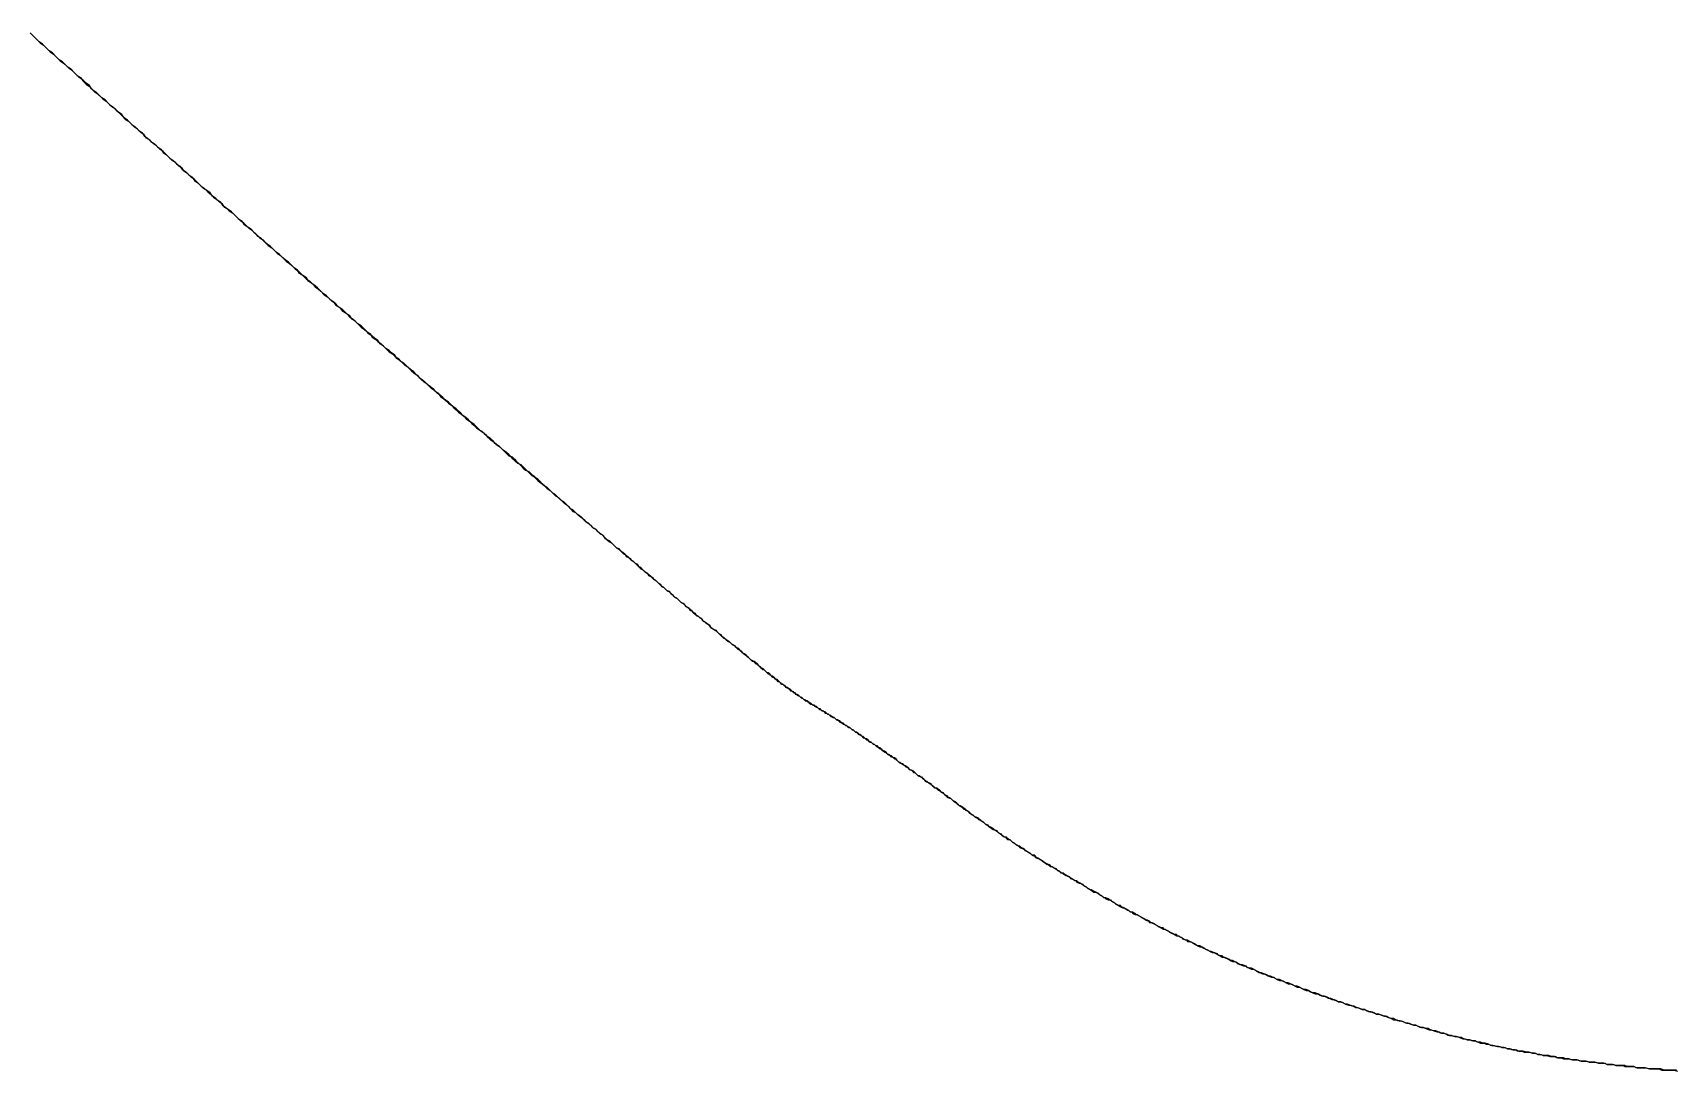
# Model space of a CAD drawing. Extents: x -0.7 to 36.3, y -28.5 to 29.4.
# Drawn here: x 19.3164 to 19.4633, y 19.4517 to 19.5445 of the extents above; entities that cross this region are included whole.
import ezdxf

# ---------------------------------------------------------------- set-up
doc = ezdxf.new("R2010")
doc.units = 0
doc.layers.add('VECTOR_ETCH', color=5, linetype='CONTINUOUS')

msp = doc.modelspace()

# ---------------------------------------------------------------- linework, layer by layer
at = {"layer": 'VECTOR_ETCH'}
for points in [[(19.3162, 19.5445, 0), (19.3165, 19.5442, 0), (19.3168, 19.5439, 0), (19.3171, 19.5436, 0), (19.3174, 19.5434, 0), (19.3177, 19.5431, 0), (19.318, 19.5428, 0), (19.3183, 19.5426, 0), (19.3186, 19.5423, 0), (19.3189, 19.542, 0), (19.3192, 19.5418, 0), (19.3195, 19.5415, 0), (19.3198, 19.5413, 0), (19.3201, 19.541, 0), (19.3204, 19.5407, 0), (19.3207, 19.5405, 0), (19.3209, 19.5402, 0), (19.3212, 19.5399, 0), (19.3215, 19.5397, 0), (19.3218, 19.5394, 0), (19.3221, 19.5392, 0), (19.3224, 19.5389, 0), (19.3227, 19.5386, 0), (19.323, 19.5384, 0), (19.3233, 19.5381, 0), (19.3236, 19.5379, 0), (19.3239, 19.5376, 0), (19.3241, 19.5374, 0), (19.3244, 19.5371, 0), (19.3247, 19.5368, 0), (19.325, 19.5366, 0), (19.3253, 19.5363, 0), (19.3256, 19.5361, 0), (19.3259, 19.5358, 0), (19.3262, 19.5356, 0), (19.3264, 19.5353, 0), (19.3267, 19.5351, 0), (19.327, 19.5348, 0), (19.3273, 19.5346, 0), (19.3276, 19.5343, 0), (19.3279, 19.5341, 0), (19.3281, 19.5338, 0), (19.3284, 19.5336, 0), (19.3287, 19.5333, 0), (19.329, 19.5331, 0), (19.3293, 19.5328, 0), (19.3296, 19.5326, 0), (19.3298, 19.5323, 0), (19.3301, 19.5321, 0), (19.3304, 19.5318, 0), (19.3307, 19.5316, 0), (19.3309, 19.5313, 0), (19.3312, 19.5311, 0), (19.3315, 19.5308, 0), (19.3318, 19.5306, 0), (19.3321, 19.5303, 0), (19.3323, 19.5301, 0), (19.3326, 19.5298, 0), (19.3329, 19.5296, 0), (19.3332, 19.5294, 0), (19.3334, 19.5291, 0), (19.3337, 19.5289, 0), (19.334, 19.5286, 0), (19.3343, 19.5284, 0), (19.3345, 19.5282, 0), (19.3348, 19.5279, 0), (19.3351, 19.5277, 0), (19.3353, 19.5274, 0), (19.3356, 19.5272, 0), (19.3359, 19.527, 0), (19.3362, 19.5267, 0), (19.3364, 19.5265, 0), (19.3367, 19.5262, 0), (19.337, 19.526, 0), (19.3372, 19.5258, 0), (19.3375, 19.5255, 0), (19.3378, 19.5253, 0), (19.338, 19.5251, 0), (19.3383, 19.5248, 0), (19.3386, 19.5246, 0), (19.3388, 19.5244, 0), (19.3391, 19.5241, 0), (19.3394, 19.5239, 0), (19.3396, 19.5237, 0), (19.3399, 19.5234, 0), (19.3402, 19.5232, 0), (19.3404, 19.523, 0), (19.3407, 19.5227, 0), (19.3409, 19.5225, 0), (19.3412, 19.5223, 0), (19.3415, 19.522, 0), (19.3417, 19.5218, 0), (19.342, 19.5216, 0), (19.3422, 19.5214, 0), (19.3425, 19.5211, 0), (19.3428, 19.5209, 0), (19.343, 19.5207, 0), (19.3433, 19.5205, 0), (19.3435, 19.5202, 0), (19.3438, 19.52, 0), (19.3441, 19.5198, 0), (19.3443, 19.5196, 0), (19.3446, 19.5193, 0), (19.3448, 19.5191, 0), (19.3451, 19.5189, 0), (19.3453, 19.5187, 0), (19.3456, 19.5184, 0), (19.3458, 19.5182, 0), (19.3461, 19.518, 0), (19.3463, 19.5178, 0), (19.3466, 19.5176, 0), (19.3468, 19.5173, 0), (19.3471, 19.5171, 0), (19.3473, 19.5169, 0), (19.3476, 19.5167, 0), (19.3478, 19.5165, 0), (19.3481, 19.5162, 0), (19.3483, 19.516, 0), (19.3486, 19.5158, 0), (19.3488, 19.5156, 0), (19.3491, 19.5154, 0), (19.3493, 19.5152, 0), (19.3496, 19.515, 0), (19.3498, 19.5148, 0), (19.3501, 19.5145, 0), (19.3503, 19.5143, 0), (19.3505, 19.5141, 0), (19.3508, 19.5139, 0), (19.351, 19.5137, 0), (19.3513, 19.5135, 0), (19.3515, 19.5133, 0), (19.3517, 19.5131, 0), (19.352, 19.5129, 0), (19.3522, 19.5127, 0), (19.3524, 19.5125, 0), (19.3527, 19.5123, 0), (19.3529, 19.512, 0), (19.3532, 19.5118, 0), (19.3534, 19.5116, 0), (19.3536, 19.5114, 0), (19.3539, 19.5112, 0), (19.3541, 19.511, 0), (19.3543, 19.5108, 0), (19.3545, 19.5106, 0), (19.3548, 19.5104, 0), (19.355, 19.5102, 0), (19.3552, 19.51, 0), (19.3555, 19.5098, 0), (19.3557, 19.5096, 0), (19.3559, 19.5094, 0), (19.3561, 19.5092, 0), (19.3564, 19.509, 0), (19.3566, 19.5089, 0), (19.3568, 19.5087, 0), (19.357, 19.5085, 0), (19.3573, 19.5083, 0), (19.3575, 19.5081, 0), (19.3577, 19.5079, 0), (19.3579, 19.5077, 0), (19.3582, 19.5075, 0), (19.3584, 19.5073, 0), (19.3586, 19.5071, 0), (19.3588, 19.5069, 0), (19.359, 19.5067, 0), (19.3593, 19.5066, 0), (19.3595, 19.5064, 0), (19.3597, 19.5062, 0), (19.3599, 19.506, 0), (19.3601, 19.5058, 0), (19.3603, 19.5056, 0), (19.3605, 19.5054, 0), (19.3608, 19.5053, 0), (19.361, 19.5051, 0), (19.3612, 19.5049, 0), (19.3614, 19.5047, 0), (19.3616, 19.5045, 0), (19.3618, 19.5043, 0), (19.362, 19.5042, 0), (19.3622, 19.504, 0), (19.3624, 19.5038, 0), (19.3627, 19.5036, 0), (19.3629, 19.5034, 0), (19.3631, 19.5033, 0), (19.3633, 19.5031, 0), (19.3635, 19.5029, 0), (19.3637, 19.5027, 0), (19.3639, 19.5026, 0), (19.3641, 19.5024, 0), (19.3643, 19.5022, 0), (19.3645, 19.502, 0), (19.3647, 19.5019, 0), (19.3649, 19.5017, 0), (19.3651, 19.5015, 0), (19.3653, 19.5014, 0), (19.3655, 19.5012, 0), (19.3657, 19.501, 0), (19.3659, 19.5008, 0), (19.3661, 19.5007, 0), (19.3663, 19.5005, 0), (19.3665, 19.5003, 0), (19.3667, 19.5002, 0), (19.3669, 19.5, 0), (19.3671, 19.4998, 0), (19.3673, 19.4997, 0), (19.3675, 19.4995, 0), (19.3676, 19.4993, 0), (19.3678, 19.4992, 0), (19.368, 19.499, 0), (19.3682, 19.4989, 0), (19.3684, 19.4987, 0), (19.3686, 19.4985, 0), (19.3688, 19.4984, 0), (19.369, 19.4982, 0), (19.3692, 19.4981, 0), (19.3694, 19.4979, 0), (19.3695, 19.4977, 0), (19.3697, 19.4976, 0), (19.3699, 19.4974, 0), (19.3701, 19.4973, 0), (19.3703, 19.4971, 0), (19.3705, 19.497, 0), (19.3706, 19.4968, 0), (19.3708, 19.4966, 0), (19.371, 19.4965, 0), (19.3712, 19.4963, 0), (19.3714, 19.4962, 0), (19.3715, 19.496, 0), (19.3717, 19.4959, 0), (19.3719, 19.4957, 0), (19.3721, 19.4956, 0), (19.3723, 19.4954, 0), (19.3724, 19.4953, 0), (19.3726, 19.4951, 0), (19.3728, 19.495, 0), (19.3729, 19.4949, 0), (19.3731, 19.4947, 0), (19.3733, 19.4946, 0), (19.3735, 19.4944, 0), (19.3736, 19.4943, 0), (19.3738, 19.4941, 0), (19.374, 19.494, 0), (19.3741, 19.4939, 0), (19.3743, 19.4937, 0), (19.3744, 19.4936, 0), (19.3746, 19.4935, 0), (19.3748, 19.4933, 0), (19.3749, 19.4932, 0), (19.3751, 19.4931, 0), (19.3752, 19.4929, 0), (19.3754, 19.4928, 0), (19.3755, 19.4927, 0), (19.3757, 19.4925, 0), (19.3759, 19.4924, 0), (19.376, 19.4923, 0), (19.3762, 19.4922, 0), (19.3763, 19.492, 0), (19.3765, 19.4919, 0), (19.3766, 19.4918, 0), (19.3767, 19.4917, 0), (19.3769, 19.4916, 0), (19.377, 19.4914, 0), (19.3772, 19.4913, 0), (19.3773, 19.4912, 0), (19.3775, 19.4911, 0), (19.3776, 19.491, 0), (19.3777, 19.4909, 0), (19.3779, 19.4907, 0), (19.378, 19.4906, 0), (19.3782, 19.4905, 0), (19.3783, 19.4904, 0), (19.3784, 19.4903, 0), (19.3786, 19.4902, 0), (19.3787, 19.4901, 0), (19.3788, 19.49, 0), (19.3789, 19.4899, 0), (19.3791, 19.4898, 0), (19.3792, 19.4897, 0), (19.3793, 19.4896, 0), (19.3795, 19.4895, 0), (19.3796, 19.4894, 0), (19.3797, 19.4893, 0), (19.3798, 19.4892, 0), (19.3799, 19.4891, 0), (19.3801, 19.489, 0), (19.3802, 19.4889, 0), (19.3803, 19.4888, 0), (19.3804, 19.4887, 0), (19.3805, 19.4886, 0), (19.3806, 19.4885, 0), (19.3808, 19.4884, 0), (19.3809, 19.4883, 0), (19.381, 19.4882, 0), (19.3811, 19.4881, 0), (19.3812, 19.4881, 0), (19.3813, 19.488, 0), (19.3814, 19.4879, 0), (19.3815, 19.4878, 0), (19.3816, 19.4877, 0), (19.3817, 19.4876, 0), (19.3818, 19.4876, 0), (19.3819, 19.4875, 0), (19.382, 19.4874, 0), (19.3821, 19.4873, 0), (19.3822, 19.4872, 0), (19.3823, 19.4872, 0), (19.3824, 19.4871, 0), (19.3825, 19.487, 0), (19.3826, 19.4869, 0), (19.3827, 19.4869, 0), (19.3828, 19.4868, 0), (19.3829, 19.4867, 0), (19.383, 19.4867, 0), (19.3831, 19.4866, 0), (19.3832, 19.4865, 0), (19.3832, 19.4865, 0), (19.3833, 19.4864, 0), (19.3834, 19.4863, 0), (19.3835, 19.4863, 0), (19.3836, 19.4862, 0), (19.3837, 19.4861, 0), (19.3837, 19.4861, 0), (19.3838, 19.486, 0), (19.3839, 19.486, 0), (19.384, 19.4859, 0), (19.3841, 19.4859, 0), (19.3841, 19.4858, 0), (19.3842, 19.4857, 0), (19.3843, 19.4857, 0), (19.3844, 19.4856, 0), (19.3844, 19.4856, 0), (19.3845, 19.4855, 0), (19.3846, 19.4855, 0), (19.3846, 19.4854, 0), (19.3847, 19.4854, 0), (19.3848, 19.4854, 0), (19.3848, 19.4853, 0), (19.3849, 19.4853, 0), (19.385, 19.4852, 0), (19.385, 19.4852, 0), (19.3851, 19.4851, 0), (19.3851, 19.4851, 0), (19.3852, 19.4851, 0), (19.3853, 19.485, 0), (19.3853, 19.485, 0), (19.3854, 19.4849, 0), (19.3854, 19.4849, 0), (19.3855, 19.4849, 0), (19.3855, 19.4848, 0), (19.3856, 19.4848, 0), (19.3856, 19.4848, 0), (19.3857, 19.4848, 0), (19.3857, 19.4847, 0), (19.3858, 19.4847, 0), (19.3858, 19.4847, 0), (19.3859, 19.4846, 0), (19.386, 19.4845, 0), (19.3861, 19.4845, 0), (19.3862, 19.4844, 0), (19.3863, 19.4844, 0), (19.3864, 19.4843, 0), (19.3865, 19.4843, 0), (19.3866, 19.4842, 0), (19.3867, 19.4841, 0), (19.3868, 19.4841, 0), (19.3869, 19.484, 0), (19.3869, 19.484, 0), (19.387, 19.4839, 0), (19.3871, 19.4839, 0), (19.3872, 19.4838, 0), (19.3873, 19.4837, 0), (19.3874, 19.4837, 0), (19.3875, 19.4836, 0), (19.3876, 19.4836, 0), (19.3877, 19.4835, 0), (19.3878, 19.4834, 0), (19.3879, 19.4834, 0), (19.388, 19.4833, 0), (19.3881, 19.4833, 0), (19.3882, 19.4832, 0), (19.3883, 19.4831, 0), (19.3884, 19.4831, 0), (19.3885, 19.483, 0), (19.3886, 19.4829, 0), (19.3887, 19.4829, 0), (19.3888, 19.4828, 0), (19.3889, 19.4827, 0), (19.389, 19.4827, 0), (19.3891, 19.4826, 0), (19.3892, 19.4826, 0), (19.3893, 19.4825, 0), (19.3894, 19.4824, 0), (19.3895, 19.4824, 0), (19.3896, 19.4823, 0), (19.3897, 19.4822, 0), (19.3898, 19.4822, 0), (19.3899, 19.4821, 0), (19.39, 19.482, 0), (19.3901, 19.482, 0), (19.3902, 19.4819, 0), (19.3903, 19.4818, 0), (19.3904, 19.4818, 0), (19.3905, 19.4817, 0), (19.3906, 19.4816, 0), (19.3907, 19.4815, 0), (19.3908, 19.4815, 0), (19.3909, 19.4814, 0), (19.391, 19.4813, 0), (19.3911, 19.4813, 0), (19.3912, 19.4812, 0), (19.3913, 19.4811, 0), (19.3914, 19.4811, 0), (19.3915, 19.481, 0), (19.3917, 19.4809, 0), (19.3918, 19.4808, 0), (19.3919, 19.4808, 0), (19.392, 19.4807, 0), (19.3921, 19.4806, 0), (19.3922, 19.4805, 0), (19.3923, 19.4805, 0), (19.3924, 19.4804, 0), (19.3925, 19.4803, 0), (19.3926, 19.4802, 0), (19.3927, 19.4802, 0), (19.3928, 19.4801, 0), (19.3929, 19.48, 0), (19.3931, 19.4799, 0), (19.3932, 19.4799, 0), (19.3933, 19.4798, 0), (19.3934, 19.4797, 0), (19.3935, 19.4796, 0), (19.3936, 19.4796, 0), (19.3937, 19.4795, 0), (19.3938, 19.4794, 0), (19.3939, 19.4793, 0), (19.3941, 19.4792, 0), (19.3942, 19.4792, 0), (19.3943, 19.4791, 0), (19.3944, 19.479, 0), (19.3945, 19.4789, 0), (19.3946, 19.4789, 0), (19.3947, 19.4788, 0), (19.3948, 19.4787, 0), (19.395, 19.4786, 0), (19.3951, 19.4785, 0), (19.3952, 19.4784, 0), (19.3953, 19.4784, 0), (19.3954, 19.4783, 0), (19.3955, 19.4782, 0), (19.3956, 19.4781, 0), (19.3958, 19.478, 0), (19.3959, 19.478, 0), (19.396, 19.4779, 0), (19.3961, 19.4778, 0), (19.3962, 19.4777, 0), (19.3963, 19.4776, 0), (19.3965, 19.4775, 0), (19.3966, 19.4774, 0), (19.3967, 19.4774, 0), (19.3968, 19.4773, 0), (19.3969, 19.4772, 0), (19.397, 19.4771, 0), (19.3972, 19.477, 0), (19.3973, 19.4769, 0), (19.3974, 19.4768, 0), (19.3975, 19.4768, 0), (19.3976, 19.4767, 0), (19.3978, 19.4766, 0), (19.3979, 19.4765, 0), (19.398, 19.4764, 0), (19.3981, 19.4763, 0), (19.3982, 19.4762, 0), (19.3984, 19.4761, 0), (19.3985, 19.4761, 0), (19.3986, 19.476, 0), (19.3987, 19.4759, 0), (19.3989, 19.4758, 0), (19.399, 19.4757, 0), (19.3991, 19.4756, 0), (19.3992, 19.4755, 0), (19.3993, 19.4754, 0), (19.3995, 19.4753, 0), (19.3996, 19.4752, 0), (19.3997, 19.4751, 0), (19.3998, 19.4751, 0), (19.4, 19.475, 0), (19.4001, 19.4749, 0), (19.4002, 19.4748, 0), (19.4003, 19.4747, 0), (19.4005, 19.4746, 0), (19.4006, 19.4745, 0), (19.4007, 19.4744, 0), (19.4009, 19.4743, 0), (19.401, 19.4742, 0), (19.4011, 19.4742, 0), (19.4012, 19.4741, 0), (19.4014, 19.474, 0), (19.4015, 19.4739, 0), (19.4016, 19.4738, 0), (19.4018, 19.4737, 0), (19.4019, 19.4736, 0), (19.402, 19.4735, 0), (19.4022, 19.4734, 0), (19.4023, 19.4733, 0), (19.4024, 19.4733, 0), (19.4026, 19.4732, 0), (19.4027, 19.4731, 0), (19.4028, 19.473, 0), (19.403, 19.4729, 0), (19.4031, 19.4728, 0), (19.4032, 19.4727, 0), (19.4034, 19.4726, 0), (19.4035, 19.4725, 0), (19.4036, 19.4724, 0), (19.4038, 19.4724, 0), (19.4039, 19.4723, 0), (19.404, 19.4722, 0), (19.4042, 19.4721, 0), (19.4043, 19.472, 0), (19.4045, 19.4719, 0), (19.4046, 19.4718, 0), (19.4047, 19.4717, 0), (19.4049, 19.4716, 0), (19.405, 19.4716, 0), (19.4051, 19.4715, 0), (19.4053, 19.4714, 0), (19.4054, 19.4713, 0), (19.4056, 19.4712, 0), (19.4057, 19.4711, 0), (19.4058, 19.471, 0), (19.406, 19.4709, 0), (19.4061, 19.4708, 0), (19.4063, 19.4707, 0), (19.4064, 19.4707, 0), (19.4066, 19.4706, 0), (19.4067, 19.4705, 0), (19.4068, 19.4704, 0), (19.407, 19.4703, 0), (19.4071, 19.4702, 0), (19.4073, 19.4701, 0), (19.4074, 19.47, 0), (19.4076, 19.47, 0), (19.4077, 19.4699, 0), (19.4079, 19.4698, 0), (19.408, 19.4697, 0), (19.4082, 19.4696, 0), (19.4083, 19.4695, 0), (19.4085, 19.4694, 0), (19.4086, 19.4693, 0), (19.4088, 19.4692, 0), (19.4089, 19.4692, 0), (19.4091, 19.4691, 0), (19.4092, 19.469, 0), (19.4094, 19.4689, 0), (19.4095, 19.4688, 0), (19.4097, 19.4687, 0), (19.4098, 19.4686, 0), (19.41, 19.4685, 0), (19.4101, 19.4685, 0), (19.4103, 19.4684, 0), (19.4104, 19.4683, 0), (19.4106, 19.4682, 0), (19.4107, 19.4681, 0), (19.4109, 19.468, 0), (19.411, 19.4679, 0), (19.4112, 19.4678, 0), (19.4113, 19.4677, 0), (19.4115, 19.4677, 0), (19.4117, 19.4676, 0), (19.4118, 19.4675, 0), (19.412, 19.4674, 0), (19.4121, 19.4673, 0), (19.4123, 19.4672, 0), (19.4124, 19.4671, 0), (19.4126, 19.467, 0), (19.4128, 19.467, 0), (19.4129, 19.4669, 0), (19.4131, 19.4668, 0), (19.4132, 19.4667, 0), (19.4134, 19.4666, 0), (19.4135, 19.4665, 0), (19.4137, 19.4664, 0), (19.4139, 19.4663, 0), (19.414, 19.4663, 0), (19.4142, 19.4662, 0), (19.4144, 19.4661, 0), (19.4145, 19.466, 0), (19.4147, 19.4659, 0), (19.4148, 19.4658, 0), (19.415, 19.4657, 0), (19.4152, 19.4657, 0), (19.4153, 19.4656, 0), (19.4155, 19.4655, 0), (19.4157, 19.4654, 0), (19.4158, 19.4653, 0), (19.416, 19.4652, 0), (19.4162, 19.4651, 0), (19.4163, 19.465, 0), (19.4165, 19.465, 0), (19.4167, 19.4649, 0), (19.4168, 19.4648, 0), (19.417, 19.4647, 0), (19.4172, 19.4646, 0), (19.4173, 19.4645, 0), (19.4175, 19.4644, 0), (19.4177, 19.4644, 0), (19.4178, 19.4643, 0), (19.418, 19.4642, 0), (19.4182, 19.4641, 0), (19.4184, 19.464, 0), (19.4185, 19.4639, 0), (19.4187, 19.4638, 0), (19.4189, 19.4638, 0), (19.419, 19.4637, 0), (19.4192, 19.4636, 0), (19.4194, 19.4635, 0), (19.4196, 19.4634, 0), (19.4197, 19.4633, 0), (19.4199, 19.4633, 0), (19.4201, 19.4632, 0), (19.4203, 19.4631, 0), (19.4205, 19.463, 0), (19.4206, 19.4629, 0), (19.4208, 19.4628, 0), (19.421, 19.4628, 0), (19.4212, 19.4627, 0), (19.4213, 19.4626, 0), (19.4215, 19.4625, 0), (19.4217, 19.4624, 0), (19.4219, 19.4623, 0), (19.4221, 19.4623, 0), (19.4223, 19.4622, 0), (19.4224, 19.4621, 0), (19.4226, 19.462, 0), (19.4228, 19.4619, 0), (19.423, 19.4619, 0), (19.4232, 19.4618, 0), (19.4234, 19.4617, 0), (19.4235, 19.4616, 0), (19.4237, 19.4615, 0), (19.4239, 19.4615, 0), (19.4241, 19.4614, 0), (19.4243, 19.4613, 0), (19.4245, 19.4612, 0), (19.4247, 19.4611, 0), (19.4249, 19.4611, 0), (19.425, 19.461, 0), (19.4252, 19.4609, 0), (19.4254, 19.4608, 0), (19.4256, 19.4608, 0), (19.4258, 19.4607, 0), (19.426, 19.4606, 0), (19.4262, 19.4605, 0), (19.4264, 19.4604, 0), (19.4266, 19.4604, 0), (19.4268, 19.4603, 0), (19.427, 19.4602, 0), (19.4272, 19.4601, 0), (19.4274, 19.4601, 0), (19.4275, 19.46, 0), (19.4277, 19.4599, 0), (19.4279, 19.4598, 0), (19.4281, 19.4598, 0), (19.4283, 19.4597, 0), (19.4285, 19.4596, 0), (19.4287, 19.4595, 0), (19.4289, 19.4595, 0), (19.4291, 19.4594, 0), (19.4293, 19.4593, 0), (19.4295, 19.4592, 0), (19.4297, 19.4592, 0), (19.4299, 19.4591, 0), (19.4301, 19.459, 0), (19.4303, 19.4589, 0), (19.4305, 19.4589, 0), (19.4307, 19.4588, 0), (19.4309, 19.4587, 0), (19.4311, 19.4586, 0), (19.4314, 19.4586, 0), (19.4316, 19.4585, 0), (19.4318, 19.4584, 0), (19.432, 19.4584, 0), (19.4322, 19.4583, 0), (19.4324, 19.4582, 0), (19.4326, 19.4581, 0), (19.4328, 19.4581, 0), (19.433, 19.458, 0), (19.4332, 19.4579, 0), (19.4334, 19.4579, 0), (19.4336, 19.4578, 0), (19.4338, 19.4577, 0), (19.4341, 19.4576, 0), (19.4343, 19.4576, 0), (19.4345, 19.4575, 0), (19.4347, 19.4574, 0), (19.4349, 19.4574, 0), (19.4351, 19.4573, 0), (19.4353, 19.4572, 0), (19.4355, 19.4572, 0), (19.4358, 19.4571, 0), (19.436, 19.457, 0), (19.4362, 19.457, 0), (19.4364, 19.4569, 0), (19.4366, 19.4568, 0), (19.4368, 19.4568, 0), (19.4371, 19.4567, 0), (19.4373, 19.4566, 0), (19.4375, 19.4566, 0), (19.4377, 19.4565, 0), (19.4379, 19.4564, 0), (19.4381, 19.4563, 0), (19.4384, 19.4563, 0), (19.4386, 19.4562, 0), (19.4388, 19.4562, 0), (19.439, 19.4561, 0), (19.4393, 19.456, 0), (19.4395, 19.456, 0), (19.4397, 19.4559, 0), (19.4399, 19.4558, 0), (19.4401, 19.4558, 0), (19.4404, 19.4557, 0), (19.4406, 19.4556, 0), (19.4408, 19.4556, 0), (19.441, 19.4555, 0), (19.4413, 19.4554, 0), (19.4415, 19.4554, 0), (19.4417, 19.4553, 0), (19.442, 19.4552, 0), (19.4422, 19.4552, 0), (19.4424, 19.4551, 0), (19.4426, 19.4551, 0), (19.4429, 19.455, 0), (19.4431, 19.4549, 0), (19.4433, 19.4549, 0), (19.4436, 19.4548, 0), (19.4438, 19.4548, 0), (19.444, 19.4547, 0), (19.4443, 19.4546, 0), (19.4445, 19.4546, 0), (19.4447, 19.4545, 0), (19.445, 19.4545, 0), (19.4452, 19.4544, 0), (19.4454, 19.4544, 0), (19.4457, 19.4543, 0), (19.4459, 19.4542, 0), (19.4462, 19.4542, 0), (19.4464, 19.4541, 0), (19.4466, 19.4541, 0), (19.4469, 19.454, 0), (19.4471, 19.454, 0), (19.4474, 19.4539, 0), (19.4476, 19.4539, 0), (19.4478, 19.4538, 0), (19.4481, 19.4538, 0), (19.4483, 19.4537, 0), (19.4486, 19.4537, 0), (19.4488, 19.4536, 0), (19.4491, 19.4536, 0), (19.4493, 19.4535, 0), (19.4496, 19.4535, 0), (19.4498, 19.4534, 0), (19.45, 19.4534, 0), (19.4503, 19.4534, 0), (19.4505, 19.4533, 0), (19.4508, 19.4533, 0), (19.451, 19.4532, 0), (19.4513, 19.4532, 0), (19.4515, 19.4531, 0), (19.4518, 19.4531, 0), (19.4521, 19.453, 0), (19.4523, 19.453, 0), (19.4526, 19.453, 0), (19.4528, 19.4529, 0), (19.4531, 19.4529, 0), (19.4533, 19.4528, 0), (19.4536, 19.4528, 0), (19.4538, 19.4528, 0), (19.4541, 19.4527, 0), (19.4544, 19.4527, 0), (19.4546, 19.4527, 0), (19.4549, 19.4526, 0), (19.4551, 19.4526, 0), (19.4554, 19.4526, 0), (19.4556, 19.4525, 0), (19.4559, 19.4525, 0), (19.4562, 19.4525, 0), (19.4564, 19.4524, 0), (19.4567, 19.4524, 0), (19.457, 19.4524, 0), (19.4572, 19.4523, 0), (19.4575, 19.4523, 0), (19.4578, 19.4523, 0), (19.458, 19.4522, 0), (19.4583, 19.4522, 0), (19.4586, 19.4522, 0), (19.4588, 19.4521, 0), (19.4591, 19.4521, 0), (19.4594, 19.4521, 0), (19.4596, 19.4521, 0), (19.4599, 19.452, 0), (19.4602, 19.452, 0), (19.4604, 19.452, 0), (19.4607, 19.452, 0), (19.461, 19.4519, 0), (19.4613, 19.4519, 0), (19.4615, 19.4519, 0), (19.4618, 19.4519, 0), (19.4621, 19.4518, 0), (19.4624, 19.4518, 0), (19.4626, 19.4518, 0), (19.4629, 19.4518, 0), (19.4632, 19.4518, 0), (19.4635, 19.4517, 0)], [(19.4634, 19.4518, 0), (19.4631, 19.4518, 0), (19.4628, 19.4518, 0), (19.4626, 19.4518, 0), (19.4623, 19.4518, 0), (19.462, 19.4519, 0), (19.4617, 19.4519, 0), (19.4615, 19.4519, 0), (19.4612, 19.4519, 0), (19.4609, 19.4519, 0), (19.4606, 19.452, 0), (19.4604, 19.452, 0), (19.4601, 19.452, 0), (19.4598, 19.452, 0), (19.4596, 19.4521, 0), (19.4593, 19.4521, 0), (19.459, 19.4521, 0), (19.4588, 19.4522, 0), (19.4585, 19.4522, 0), (19.4582, 19.4522, 0), (19.458, 19.4522, 0), (19.4577, 19.4523, 0), (19.4574, 19.4523, 0), (19.4572, 19.4523, 0), (19.4569, 19.4524, 0), (19.4566, 19.4524, 0), (19.4564, 19.4524, 0), (19.4561, 19.4525, 0), (19.4558, 19.4525, 0), (19.4556, 19.4525, 0), (19.4553, 19.4526, 0), (19.4551, 19.4526, 0), (19.4548, 19.4526, 0), (19.4545, 19.4527, 0), (19.4543, 19.4527, 0), (19.454, 19.4527, 0), (19.4538, 19.4528, 0), (19.4535, 19.4528, 0), (19.4533, 19.4529, 0), (19.453, 19.4529, 0), (19.4527, 19.4529, 0), (19.4525, 19.453, 0), (19.4522, 19.453, 0), (19.452, 19.4531, 0), (19.4517, 19.4531, 0), (19.4515, 19.4531, 0), (19.4512, 19.4532, 0), (19.451, 19.4532, 0), (19.4507, 19.4533, 0), (19.4505, 19.4533, 0), (19.4502, 19.4534, 0), (19.45, 19.4534, 0), (19.4497, 19.4535, 0), (19.4495, 19.4535, 0), (19.4492, 19.4535, 0), (19.449, 19.4536, 0), (19.4487, 19.4536, 0), (19.4485, 19.4537, 0), (19.4483, 19.4537, 0), (19.448, 19.4538, 0), (19.4478, 19.4538, 0), (19.4475, 19.4539, 0), (19.4473, 19.4539, 0), (19.447, 19.454, 0), (19.4468, 19.454, 0), (19.4466, 19.4541, 0), (19.4463, 19.4542, 0), (19.4461, 19.4542, 0), (19.4459, 19.4543, 0), (19.4456, 19.4543, 0), (19.4454, 19.4544, 0), (19.4451, 19.4544, 0), (19.4449, 19.4545, 0), (19.4447, 19.4545, 0), (19.4444, 19.4546, 0), (19.4442, 19.4547, 0), (19.444, 19.4547, 0), (19.4437, 19.4548, 0), (19.4435, 19.4548, 0), (19.4433, 19.4549, 0), (19.443, 19.4549, 0), (19.4428, 19.455, 0), (19.4426, 19.4551, 0), (19.4423, 19.4551, 0), (19.4421, 19.4552, 0), (19.4419, 19.4553, 0), (19.4417, 19.4553, 0), (19.4414, 19.4554, 0), (19.4412, 19.4555, 0), (19.441, 19.4555, 0), (19.4408, 19.4556, 0), (19.4405, 19.4556, 0), (19.4403, 19.4557, 0), (19.4401, 19.4558, 0), (19.4399, 19.4558, 0), (19.4396, 19.4559, 0), (19.4394, 19.456, 0), (19.4392, 19.456, 0), (19.439, 19.4561, 0), (19.4387, 19.4562, 0), (19.4385, 19.4562, 0), (19.4383, 19.4563, 0), (19.4381, 19.4564, 0), (19.4379, 19.4564, 0), (19.4376, 19.4565, 0), (19.4374, 19.4566, 0), (19.4372, 19.4566, 0), (19.437, 19.4567, 0), (19.4368, 19.4568, 0), (19.4366, 19.4568, 0), (19.4363, 19.4569, 0), (19.4361, 19.457, 0), (19.4359, 19.457, 0), (19.4357, 19.4571, 0), (19.4355, 19.4572, 0), (19.4353, 19.4572, 0), (19.4351, 19.4573, 0), (19.4348, 19.4574, 0), (19.4346, 19.4575, 0), (19.4344, 19.4575, 0), (19.4342, 19.4576, 0), (19.434, 19.4577, 0), (19.4338, 19.4577, 0), (19.4336, 19.4578, 0), (19.4334, 19.4579, 0), (19.4332, 19.4579, 0), (19.4329, 19.458, 0), (19.4327, 19.4581, 0), (19.4325, 19.4582, 0), (19.4323, 19.4582, 0), (19.4321, 19.4583, 0), (19.4319, 19.4584, 0), (19.4317, 19.4584, 0), (19.4315, 19.4585, 0), (19.4313, 19.4586, 0), (19.4311, 19.4587, 0), (19.4309, 19.4587, 0), (19.4307, 19.4588, 0), (19.4305, 19.4589, 0), (19.4303, 19.459, 0), (19.4301, 19.459, 0), (19.4299, 19.4591, 0), (19.4297, 19.4592, 0), (19.4295, 19.4593, 0), (19.4293, 19.4593, 0), (19.4291, 19.4594, 0), (19.4289, 19.4595, 0), (19.4287, 19.4596, 0), (19.4285, 19.4596, 0), (19.4283, 19.4597, 0), (19.4281, 19.4598, 0), (19.4279, 19.4599, 0), (19.4277, 19.4599, 0), (19.4275, 19.46, 0), (19.4273, 19.4601, 0), (19.4271, 19.4602, 0), (19.4269, 19.4602, 0), (19.4267, 19.4603, 0), (19.4265, 19.4604, 0), (19.4263, 19.4605, 0), (19.4261, 19.4605, 0), (19.4259, 19.4606, 0), (19.4258, 19.4607, 0), (19.4256, 19.4608, 0), (19.4254, 19.4609, 0), (19.4252, 19.4609, 0), (19.425, 19.461, 0), (19.4248, 19.4611, 0), (19.4246, 19.4612, 0), (19.4244, 19.4612, 0), (19.4242, 19.4613, 0), (19.4241, 19.4614, 0), (19.4239, 19.4615, 0), (19.4237, 19.4616, 0), (19.4235, 19.4616, 0), (19.4233, 19.4617, 0), (19.4231, 19.4618, 0), (19.4229, 19.4619, 0), (19.4228, 19.462, 0), (19.4226, 19.462, 0), (19.4224, 19.4621, 0), (19.4222, 19.4622, 0), (19.422, 19.4623, 0), (19.4218, 19.4624, 0), (19.4217, 19.4624, 0), (19.4215, 19.4625, 0), (19.4213, 19.4626, 0), (19.4211, 19.4627, 0), (19.4209, 19.4628, 0), (19.4208, 19.4629, 0), (19.4206, 19.4629, 0), (19.4204, 19.463, 0), (19.4202, 19.4631, 0), (19.4201, 19.4632, 0), (19.4199, 19.4633, 0), (19.4197, 19.4634, 0), (19.4195, 19.4634, 0), (19.4193, 19.4635, 0), (19.4192, 19.4636, 0), (19.419, 19.4637, 0), (19.4188, 19.4638, 0), (19.4187, 19.4639, 0), (19.4185, 19.4639, 0), (19.4183, 19.464, 0), (19.4181, 19.4641, 0), (19.418, 19.4642, 0), (19.4178, 19.4643, 0), (19.4176, 19.4644, 0), (19.4175, 19.4645, 0), (19.4173, 19.4645, 0), (19.4171, 19.4646, 0), (19.417, 19.4647, 0), (19.4168, 19.4648, 0), (19.4166, 19.4649, 0), (19.4164, 19.465, 0), (19.4163, 19.4651, 0), (19.4161, 19.4652, 0), (19.416, 19.4652, 0), (19.4158, 19.4653, 0), (19.4156, 19.4654, 0), (19.4155, 19.4655, 0), (19.4153, 19.4656, 0), (19.4151, 19.4657, 0), (19.415, 19.4658, 0), (19.4148, 19.4659, 0), (19.4146, 19.4659, 0), (19.4145, 19.466, 0), (19.4143, 19.4661, 0), (19.4141, 19.4662, 0), (19.414, 19.4663, 0), (19.4138, 19.4664, 0), (19.4137, 19.4665, 0), (19.4135, 19.4665, 0), (19.4133, 19.4666, 0), (19.4132, 19.4667, 0), (19.413, 19.4668, 0), (19.4129, 19.4669, 0), (19.4127, 19.467, 0), (19.4126, 19.4671, 0), (19.4124, 19.4672, 0), (19.4122, 19.4672, 0), (19.4121, 19.4673, 0), (19.4119, 19.4674, 0), (19.4118, 19.4675, 0), (19.4116, 19.4676, 0), (19.4115, 19.4677, 0), (19.4113, 19.4678, 0), (19.4111, 19.4679, 0), (19.411, 19.4679, 0), (19.4108, 19.468, 0), (19.4107, 19.4681, 0), (19.4105, 19.4682, 0), (19.4104, 19.4683, 0), (19.4102, 19.4684, 0), (19.4101, 19.4685, 0), (19.4099, 19.4686, 0), (19.4098, 19.4687, 0), (19.4096, 19.4687, 0), (19.4095, 19.4688, 0), (19.4093, 19.4689, 0), (19.4092, 19.469, 0), (19.409, 19.4691, 0), (19.4089, 19.4692, 0), (19.4087, 19.4693, 0), (19.4086, 19.4694, 0), (19.4084, 19.4694, 0), (19.4083, 19.4695, 0), (19.4081, 19.4696, 0), (19.408, 19.4697, 0), (19.4078, 19.4698, 0), (19.4077, 19.4699, 0), (19.4075, 19.47, 0), (19.4074, 19.4701, 0), (19.4072, 19.4702, 0), (19.4071, 19.4702, 0), (19.407, 19.4703, 0), (19.4068, 19.4704, 0), (19.4067, 19.4705, 0), (19.4065, 19.4706, 0), (19.4064, 19.4707, 0), (19.4062, 19.4708, 0), (19.4061, 19.4709, 0), (19.406, 19.471, 0), (19.4058, 19.471, 0), (19.4057, 19.4711, 0), (19.4055, 19.4712, 0), (19.4054, 19.4713, 0), (19.4052, 19.4714, 0), (19.4051, 19.4715, 0), (19.405, 19.4716, 0), (19.4048, 19.4717, 0), (19.4047, 19.4718, 0), (19.4046, 19.4718, 0), (19.4044, 19.4719, 0), (19.4043, 19.472, 0), (19.4041, 19.4721, 0), (19.404, 19.4722, 0), (19.4039, 19.4723, 0), (19.4037, 19.4724, 0), (19.4036, 19.4725, 0), (19.4035, 19.4726, 0), (19.4033, 19.4726, 0), (19.4032, 19.4727, 0), (19.4031, 19.4728, 0), (19.4029, 19.4729, 0), (19.4028, 19.473, 0), (19.4027, 19.4731, 0), (19.4025, 19.4732, 0), (19.4024, 19.4733, 0), (19.4023, 19.4734, 0), (19.4021, 19.4735, 0), (19.402, 19.4735, 0), (19.4019, 19.4736, 0), (19.4017, 19.4737, 0), (19.4016, 19.4738, 0), (19.4015, 19.4739, 0), (19.4013, 19.474, 0), (19.4012, 19.4741, 0), (19.4011, 19.4742, 0), (19.401, 19.4743, 0), (19.4008, 19.4744, 0), (19.4007, 19.4744, 0), (19.4006, 19.4745, 0), (19.4004, 19.4746, 0), (19.4003, 19.4747, 0), (19.4002, 19.4748, 0), (19.4001, 19.4749, 0), (19.3999, 19.475, 0), (19.3998, 19.4751, 0), (19.3997, 19.4752, 0), (19.3996, 19.4753, 0), (19.3994, 19.4754, 0), (19.3993, 19.4754, 0), (19.3992, 19.4755, 0), (19.3991, 19.4756, 0), (19.3989, 19.4757, 0), (19.3988, 19.4758, 0), (19.3987, 19.4759, 0), (19.3986, 19.476, 0), (19.3985, 19.4761, 0), (19.3983, 19.4762, 0), (19.3982, 19.4763, 0), (19.3981, 19.4763, 0), (19.398, 19.4764, 0), (19.3979, 19.4765, 0), (19.3977, 19.4766, 0), (19.3976, 19.4767, 0), (19.3975, 19.4768, 0), (19.3974, 19.4769, 0), (19.3973, 19.477, 0), (19.3971, 19.477, 0), (19.397, 19.4771, 0), (19.3969, 19.4772, 0), (19.3968, 19.4773, 0), (19.3967, 19.4774, 0), (19.3965, 19.4775, 0), (19.3964, 19.4776, 0), (19.3963, 19.4776, 0), (19.3962, 19.4777, 0), (19.3961, 19.4778, 0), (19.396, 19.4779, 0), (19.3958, 19.478, 0), (19.3957, 19.4781, 0), (19.3956, 19.4781, 0), (19.3955, 19.4782, 0), (19.3954, 19.4783, 0), (19.3953, 19.4784, 0), (19.3952, 19.4785, 0), (19.395, 19.4786, 0), (19.3949, 19.4786, 0), (19.3948, 19.4787, 0), (19.3947, 19.4788, 0), (19.3946, 19.4789, 0), (19.3945, 19.479, 0), (19.3944, 19.479, 0), (19.3942, 19.4791, 0), (19.3941, 19.4792, 0), (19.394, 19.4793, 0), (19.3939, 19.4793, 0), (19.3938, 19.4794, 0), (19.3937, 19.4795, 0), (19.3936, 19.4796, 0), (19.3935, 19.4797, 0), (19.3934, 19.4797, 0), (19.3932, 19.4798, 0), (19.3931, 19.4799, 0), (19.393, 19.48, 0), (19.3929, 19.48, 0), (19.3928, 19.4801, 0), (19.3927, 19.4802, 0), (19.3926, 19.4803, 0), (19.3925, 19.4803, 0), (19.3924, 19.4804, 0), (19.3923, 19.4805, 0), (19.3922, 19.4806, 0), (19.3921, 19.4806, 0), (19.3919, 19.4807, 0), (19.3918, 19.4808, 0), (19.3917, 19.4809, 0), (19.3916, 19.4809, 0), (19.3915, 19.481, 0), (19.3914, 19.4811, 0), (19.3913, 19.4811, 0), (19.3912, 19.4812, 0), (19.3911, 19.4813, 0), (19.391, 19.4814, 0), (19.3909, 19.4814, 0), (19.3908, 19.4815, 0), (19.3907, 19.4816, 0), (19.3906, 19.4816, 0), (19.3905, 19.4817, 0), (19.3904, 19.4818, 0), (19.3903, 19.4818, 0), (19.3902, 19.4819, 0), (19.3901, 19.482, 0), (19.39, 19.482, 0), (19.3899, 19.4821, 0), (19.3898, 19.4822, 0), (19.3897, 19.4822, 0), (19.3896, 19.4823, 0), (19.3895, 19.4824, 0), (19.3894, 19.4824, 0), (19.3893, 19.4825, 0), (19.3892, 19.4826, 0), (19.3891, 19.4826, 0), (19.389, 19.4827, 0), (19.3889, 19.4828, 0), (19.3888, 19.4828, 0), (19.3887, 19.4829, 0), (19.3886, 19.483, 0), (19.3885, 19.483, 0), (19.3884, 19.4831, 0), (19.3883, 19.4831, 0), (19.3882, 19.4832, 0), (19.3881, 19.4833, 0), (19.388, 19.4833, 0), (19.3879, 19.4834, 0), (19.3878, 19.4835, 0), (19.3877, 19.4835, 0), (19.3876, 19.4836, 0), (19.3875, 19.4836, 0), (19.3874, 19.4837, 0), (19.3873, 19.4838, 0), (19.3872, 19.4838, 0), (19.3871, 19.4839, 0), (19.387, 19.4839, 0), (19.3869, 19.484, 0), (19.3868, 19.484, 0), (19.3867, 19.4841, 0), (19.3866, 19.4842, 0), (19.3865, 19.4842, 0), (19.3865, 19.4843, 0), (19.3864, 19.4843, 0), (19.3863, 19.4844, 0), (19.3862, 19.4844, 0), (19.3861, 19.4845, 0), (19.386, 19.4846, 0), (19.3859, 19.4846, 0), (19.3858, 19.4847, 0), (19.3858, 19.4847, 0), (19.3857, 19.4847, 0), (19.3857, 19.4848, 0), (19.3856, 19.4848, 0), (19.3856, 19.4848, 0), (19.3855, 19.4849, 0), (19.3855, 19.4849, 0), (19.3854, 19.4849, 0), (19.3853, 19.485, 0), (19.3853, 19.485, 0), (19.3852, 19.485, 0), (19.3852, 19.4851, 0), (19.3851, 19.4851, 0), (19.3851, 19.4851, 0), (19.385, 19.4852, 0), (19.3849, 19.4852, 0), (19.3849, 19.4853, 0), (19.3848, 19.4853, 0), (19.3847, 19.4854, 0), (19.3847, 19.4854, 0), (19.3846, 19.4855, 0), (19.3845, 19.4855, 0), (19.3845, 19.4856, 0), (19.3844, 19.4856, 0), (19.3843, 19.4857, 0), (19.3843, 19.4857, 0), (19.3842, 19.4858, 0), (19.3841, 19.4858, 0), (19.384, 19.4859, 0), (19.384, 19.4859, 0), (19.3839, 19.486, 0), (19.3838, 19.486, 0), (19.3837, 19.4861, 0), (19.3836, 19.4862, 0), (19.3836, 19.4862, 0), (19.3835, 19.4863, 0), (19.3834, 19.4863, 0), (19.3833, 19.4864, 0), (19.3832, 19.4865, 0), (19.3831, 19.4865, 0), (19.383, 19.4866, 0), (19.383, 19.4867, 0), (19.3829, 19.4867, 0), (19.3828, 19.4868, 0), (19.3827, 19.4869, 0), (19.3826, 19.487, 0), (19.3825, 19.487, 0), (19.3824, 19.4871, 0), (19.3823, 19.4872, 0), (19.3822, 19.4873, 0), (19.3821, 19.4873, 0), (19.382, 19.4874, 0), (19.3819, 19.4875, 0), (19.3818, 19.4876, 0), (19.3817, 19.4877, 0), (19.3816, 19.4877, 0), (19.3815, 19.4878, 0), (19.3814, 19.4879, 0), (19.3813, 19.488, 0), (19.3812, 19.4881, 0), (19.3811, 19.4882, 0), (19.381, 19.4883, 0), (19.3808, 19.4883, 0), (19.3807, 19.4884, 0), (19.3806, 19.4885, 0), (19.3805, 19.4886, 0), (19.3804, 19.4887, 0), (19.3803, 19.4888, 0), (19.3801, 19.4889, 0), (19.38, 19.489, 0), (19.3799, 19.4891, 0), (19.3798, 19.4892, 0), (19.3797, 19.4893, 0), (19.3795, 19.4894, 0), (19.3794, 19.4895, 0), (19.3793, 19.4896, 0), (19.3792, 19.4897, 0), (19.379, 19.4898, 0), (19.3789, 19.4899, 0), (19.3788, 19.49, 0), (19.3786, 19.4901, 0), (19.3785, 19.4902, 0), (19.3784, 19.4903, 0), (19.3782, 19.4904, 0), (19.3781, 19.4905, 0), (19.378, 19.4907, 0), (19.3778, 19.4908, 0), (19.3777, 19.4909, 0), (19.3776, 19.491, 0), (19.3774, 19.4911, 0), (19.3773, 19.4912, 0), (19.3771, 19.4913, 0), (19.377, 19.4915, 0), (19.3769, 19.4916, 0), (19.3767, 19.4917, 0), (19.3766, 19.4918, 0), (19.3764, 19.4919, 0), (19.3763, 19.4921, 0), (19.3761, 19.4922, 0), (19.376, 19.4923, 0), (19.3758, 19.4924, 0), (19.3757, 19.4926, 0), (19.3755, 19.4927, 0), (19.3754, 19.4928, 0), (19.3752, 19.493, 0), (19.375, 19.4931, 0), (19.3749, 19.4932, 0), (19.3747, 19.4934, 0), (19.3746, 19.4935, 0), (19.3744, 19.4936, 0), (19.3742, 19.4938, 0), (19.3741, 19.4939, 0), (19.3739, 19.494, 0), (19.3737, 19.4942, 0), (19.3736, 19.4943, 0), (19.3734, 19.4945, 0), (19.3732, 19.4946, 0), (19.3731, 19.4947, 0), (19.3729, 19.4949, 0), (19.3727, 19.495, 0), (19.3726, 19.4952, 0), (19.3724, 19.4953, 0), (19.3722, 19.4955, 0), (19.372, 19.4956, 0), (19.3719, 19.4958, 0), (19.3717, 19.4959, 0), (19.3715, 19.4961, 0), (19.3713, 19.4962, 0), (19.3711, 19.4964, 0), (19.371, 19.4965, 0), (19.3708, 19.4967, 0), (19.3706, 19.4968, 0), (19.3704, 19.497, 0), (19.3702, 19.4972, 0), (19.37, 19.4973, 0), (19.3699, 19.4975, 0), (19.3697, 19.4976, 0), (19.3695, 19.4978, 0), (19.3693, 19.4979, 0), (19.3691, 19.4981, 0), (19.3689, 19.4983, 0), (19.3687, 19.4984, 0), (19.3685, 19.4986, 0), (19.3684, 19.4987, 0), (19.3682, 19.4989, 0), (19.368, 19.4991, 0), (19.3678, 19.4992, 0), (19.3676, 19.4994, 0), (19.3674, 19.4996, 0), (19.3672, 19.4997, 0), (19.367, 19.4999, 0), (19.3668, 19.5001, 0), (19.3666, 19.5002, 0), (19.3664, 19.5004, 0), (19.3662, 19.5006, 0), (19.366, 19.5007, 0), (19.3658, 19.5009, 0), (19.3656, 19.5011, 0), (19.3654, 19.5012, 0), (19.3652, 19.5014, 0), (19.365, 19.5016, 0), (19.3648, 19.5017, 0), (19.3646, 19.5019, 0), (19.3644, 19.5021, 0), (19.3642, 19.5023, 0), (19.364, 19.5024, 0), (19.3638, 19.5026, 0), (19.3636, 19.5028, 0), (19.3634, 19.503, 0), (19.3632, 19.5031, 0), (19.363, 19.5033, 0), (19.3628, 19.5035, 0), (19.3626, 19.5037, 0), (19.3624, 19.5039, 0), (19.3622, 19.504, 0), (19.362, 19.5042, 0), (19.3618, 19.5044, 0), (19.3616, 19.5046, 0), (19.3613, 19.5048, 0), (19.3611, 19.5049, 0), (19.3609, 19.5051, 0), (19.3607, 19.5053, 0), (19.3605, 19.5055, 0), (19.3603, 19.5057, 0), (19.3601, 19.5059, 0), (19.3598, 19.506, 0), (19.3596, 19.5062, 0), (19.3594, 19.5064, 0), (19.3592, 19.5066, 0), (19.359, 19.5068, 0), (19.3588, 19.507, 0), (19.3585, 19.5072, 0), (19.3583, 19.5074, 0), (19.3581, 19.5076, 0), (19.3579, 19.5077, 0), (19.3577, 19.5079, 0), (19.3574, 19.5081, 0), (19.3572, 19.5083, 0), (19.357, 19.5085, 0), (19.3568, 19.5087, 0), (19.3565, 19.5089, 0), (19.3563, 19.5091, 0), (19.3561, 19.5093, 0), (19.3559, 19.5095, 0), (19.3556, 19.5097, 0), (19.3554, 19.5099, 0), (19.3552, 19.5101, 0), (19.3549, 19.5103, 0), (19.3547, 19.5105, 0), (19.3545, 19.5107, 0), (19.3543, 19.5109, 0), (19.354, 19.5111, 0), (19.3538, 19.5113, 0), (19.3536, 19.5115, 0), (19.3533, 19.5117, 0), (19.3531, 19.5119, 0), (19.3529, 19.5121, 0), (19.3526, 19.5123, 0), (19.3524, 19.5125, 0), (19.3521, 19.5127, 0), (19.3519, 19.5129, 0), (19.3517, 19.5131, 0), (19.3514, 19.5133, 0), (19.3512, 19.5135, 0), (19.3509, 19.5138, 0), (19.3507, 19.514, 0), (19.3505, 19.5142, 0), (19.3502, 19.5144, 0), (19.35, 19.5146, 0), (19.3497, 19.5148, 0), (19.3495, 19.515, 0), (19.3493, 19.5152, 0), (19.349, 19.5154, 0), (19.3488, 19.5157, 0), (19.3485, 19.5159, 0), (19.3483, 19.5161, 0), (19.348, 19.5163, 0), (19.3478, 19.5165, 0), (19.3475, 19.5167, 0), (19.3473, 19.517, 0), (19.347, 19.5172, 0), (19.3468, 19.5174, 0), (19.3465, 19.5176, 0), (19.3463, 19.5178, 0), (19.346, 19.5181, 0), (19.3458, 19.5183, 0), (19.3455, 19.5185, 0), (19.3453, 19.5187, 0), (19.345, 19.5189, 0), (19.3448, 19.5192, 0), (19.3445, 19.5194, 0), (19.3442, 19.5196, 0), (19.344, 19.5198, 0), (19.3437, 19.5201, 0), (19.3435, 19.5203, 0), (19.3432, 19.5205, 0), (19.343, 19.5207, 0), (19.3427, 19.521, 0), (19.3424, 19.5212, 0), (19.3422, 19.5214, 0), (19.3419, 19.5217, 0), (19.3417, 19.5219, 0), (19.3414, 19.5221, 0), (19.3411, 19.5223, 0), (19.3409, 19.5226, 0), (19.3406, 19.5228, 0), (19.3403, 19.523, 0), (19.3401, 19.5233, 0), (19.3398, 19.5235, 0), (19.3396, 19.5237, 0), (19.3393, 19.524, 0), (19.339, 19.5242, 0), (19.3388, 19.5244, 0), (19.3385, 19.5247, 0), (19.3382, 19.5249, 0), (19.338, 19.5251, 0), (19.3377, 19.5254, 0), (19.3374, 19.5256, 0), (19.3372, 19.5258, 0), (19.3369, 19.5261, 0), (19.3366, 19.5263, 0), (19.3364, 19.5265, 0), (19.3361, 19.5268, 0), (19.3358, 19.527, 0), (19.3355, 19.5273, 0), (19.3353, 19.5275, 0), (19.335, 19.5277, 0), (19.3347, 19.528, 0), (19.3345, 19.5282, 0), (19.3342, 19.5285, 0), (19.3339, 19.5287, 0), (19.3336, 19.5289, 0), (19.3334, 19.5292, 0), (19.3331, 19.5294, 0), (19.3328, 19.5297, 0), (19.3325, 19.5299, 0), (19.3323, 19.5302, 0), (19.332, 19.5304, 0), (19.3317, 19.5306, 0), (19.3314, 19.5309, 0), (19.3312, 19.5311, 0), (19.3309, 19.5314, 0), (19.3306, 19.5316, 0), (19.3303, 19.5319, 0), (19.33, 19.5321, 0), (19.3298, 19.5324, 0), (19.3295, 19.5326, 0), (19.3292, 19.5329, 0), (19.3289, 19.5331, 0), (19.3286, 19.5334, 0), (19.3284, 19.5336, 0), (19.3281, 19.5339, 0), (19.3278, 19.5341, 0), (19.3275, 19.5344, 0), (19.3272, 19.5346, 0), (19.3269, 19.5349, 0), (19.3266, 19.5351, 0), (19.3264, 19.5354, 0), (19.3261, 19.5356, 0), (19.3258, 19.5359, 0), (19.3255, 19.5361, 0), (19.3252, 19.5364, 0), (19.3249, 19.5367, 0), (19.3246, 19.5369, 0), (19.3244, 19.5372, 0), (19.3241, 19.5374, 0), (19.3238, 19.5377, 0), (19.3235, 19.5379, 0), (19.3232, 19.5382, 0), (19.3229, 19.5385, 0), (19.3226, 19.5387, 0), (19.3223, 19.539, 0), (19.322, 19.5392, 0), (19.3217, 19.5395, 0), (19.3215, 19.5398, 0), (19.3212, 19.54, 0), (19.3209, 19.5403, 0), (19.3206, 19.5405, 0), (19.3203, 19.5408, 0), (19.32, 19.5411, 0), (19.3197, 19.5413, 0), (19.3194, 19.5416, 0), (19.3191, 19.5419, 0), (19.3188, 19.5421, 0), (19.3185, 19.5424, 0), (19.3182, 19.5427, 0), (19.3179, 19.5429, 0), (19.3176, 19.5432, 0), (19.3173, 19.5435, 0), (19.317, 19.5437, 0), (19.3167, 19.544, 0), (19.3164, 19.5443, 0)]]:
    msp.add_polyline3d(points, dxfattribs=at)

doc.saveas('drawing.dxf')
